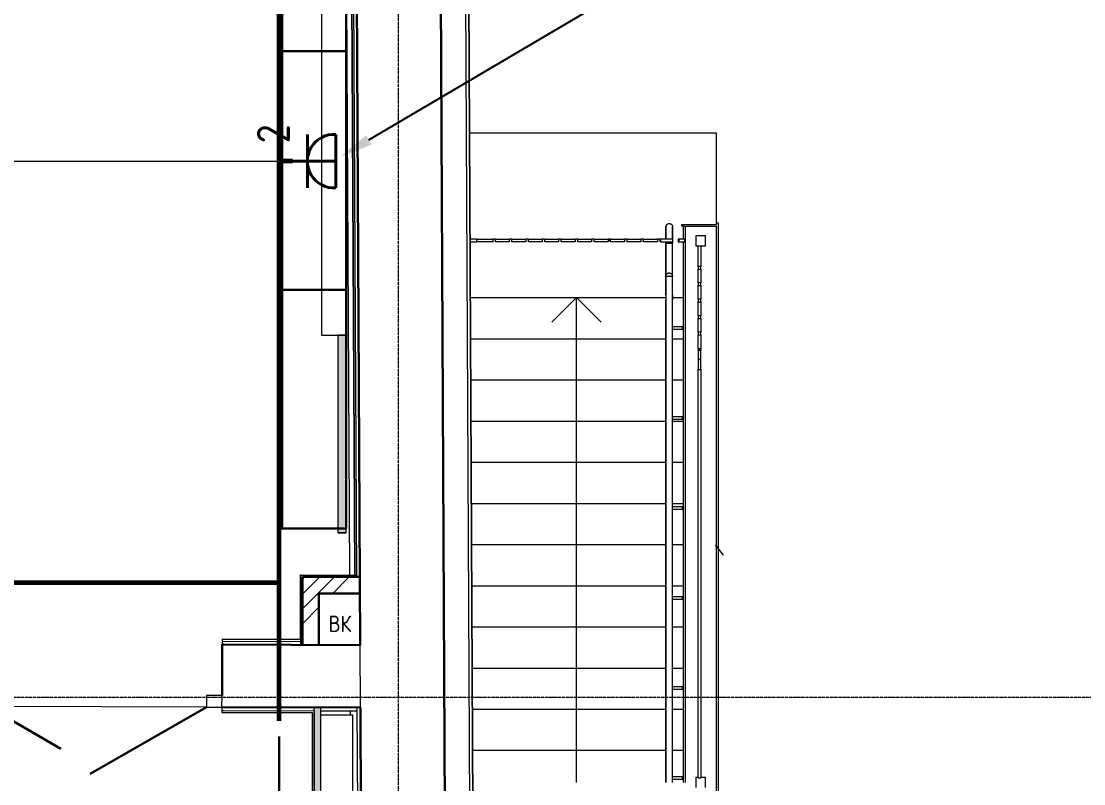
# Model space of a CAD drawing. Header units: millimetres. Extents: x -32 to 417638015, y -35 to 175284279.
# Drawn here: x 170402 to 176859, y 87787 to 92419 of the extents above; entities that cross this region are included whole.
import ezdxf
from ezdxf import colors
from ezdxf.entities.mleader import LeaderData, LeaderLine
from ezdxf.math import Vec2, Vec3

# ---------------------------------------------------------------- set-up
doc = ezdxf.new("R2010")
doc.units = ezdxf.units.MM
doc.linetypes.add('ADSK_Линия сетки', pattern=[25, 20, -2.5, 0, -2.5])
for name, color, linetype, lineweight in [('_ЭМ_гофра', 5, 'Continuous', 60), ('_ЭМ_ТХобщее_слой', 7, 'Continuous', 30), ('Аннотация', 7, 'Continuous', 18), ('Двери', 7, 'Continuous', 9), ('Лестницы', 7, 'Continuous', 9), ('Ограждение', 7, 'Continuous', 9), ('Оси', 253, 'Continuous', 9), ('Перекрытие', 7, 'Continuous', 18), ('Стены внутренние', 7, 'Continuous', 18), ('Стены наружные', 7, 'Continuous', 18), ('Стены несущие', 7, 'Continuous', 30), ('Стены отделка', 7, 'Continuous', 30), ('Стены штриховка', 7, 'Continuous', 9), ('Стрелки вверх', 7, 'Continuous', 18), ('ТХ_Задание ЭОМ_СС', 6, 'Continuous', 0), ('ШТРИХОВКА', 252, 'Continuous', 15), ('ЭМ', 5, 'Continuous', 40), ('ЭМ_Лоток 1_2', 162, 'Continuous', 30), ('ЭОМ_Кабель Быт. розеток', 5, 'Continuous', 30)]:
    doc.layers.add(name, color=color, linetype=linetype, lineweight=lineweight)
doc.layers.add('_ЭМ_Надписи', color=7, linetype='Continuous')
doc.layers.add('ЭОМ_Лотки рабочие', color=5, linetype='Continuous')
doc.styles.add('GOST Common_5', font='GOST_Common.ttf', dxfattribs={"width": 0.9, "height": 200})
doc.styles.add('ЭОМ', font='isocpeur.ttf', dxfattribs={"width": 0.85, "height": 250})
doc.linetypes.add('Cable in the tray', pattern='A,5,[130,ltypeshp.shx,S=1,R=0,X=0,Y=0],1.5,[130,ltypeshp.shx,S=1.5,R=90,X=0,Y=-1],1,[130,ltypeshp.shx,S=1,R=0,X=0.5,Y=0],5', length=12.5)
pattern_1 = [(45, (-31496.66, 188.9), (-269.4077, 269.4077), []), (45, (-31406.86, 188.9), (-269.4077, 269.4077), []), (45, (-31317.06, 188.9), (-269.4077, 269.4077), []), (45, (-31227.26, 188.9), (-269.4077, 269.4077), [])]
pattern_2 = [(45, (557.2, 188.9), (-106.066, 106.066), [])]

# ---------------------------------------------------------------- blocks, each defined once
blk = doc.blocks.new('ТХ 1 этаж.')
at = {"lineweight": 0, "true_color": 0x939598}
h = blk.add_hatch(color=252, dxfattribs=at)
h.dxf.hatch_style = 1
h.paths.add_polyline_path([(10094.5, 37377.9), (10044.5, 37377.9), (10044.5, 36177.9), (10094.5, 36177.9)])
at = {"color": 252, "linetype": 'Continuous', "true_color": 0x939598}
for p, q in [((9706.5, 40552.9), (9706.5, 39102.9)), ((9706.5, 39102.9), (9706.5, 37652.9)), ((9706.5, 37652.9), (9706.5, 36202.9))]:
    blk.add_line(p, q, dxfattribs=at)
for points in [[(10094.5, 40552.9), (9694.5, 40552.9), (9694.5, 39102.9), (10094.5, 39102.9)], [(10094.5, 39102.9), (9694.5, 39102.9), (9694.5, 37652.9), (10094.5, 37652.9)], [(9694.5, 38801.6), (9694.5, 38818.9), (9684.3, 38818.9), (9684.3, 38801.6)], [(9694.5, 38733.9), (9694.5, 38751.3), (9684.3, 38751.3), (9684.3, 38733.9)], [(9694.5, 38404.7), (9694.5, 38422), (9684.3, 38422), (9684.3, 38404.7)], [(9694.5, 38337), (9694.5, 38354.4), (9684.3, 38354.4), (9684.3, 38337)], [(9694.5, 37997.6), (9694.5, 38015), (9684.3, 38015), (9684.3, 37997.6)], [(9694.5, 37930), (9694.5, 37947.3), (9684.3, 37947.3), (9684.3, 37930)], [(10094.5, 37652.9), (9694.5, 37652.9), (9694.5, 36202.9), (10094.5, 36202.9)], [(9694.5, 37351.6), (9694.5, 37368.9), (9684.3, 37368.9), (9684.3, 37351.6)], [(9694.5, 37283.9), (9694.5, 37301.3), (9684.3, 37301.3), (9684.3, 37283.9)], [(9694.5, 36954.7), (9694.5, 36972), (9684.3, 36972), (9684.3, 36954.7)], [(9694.5, 36887), (9694.5, 36904.4), (9684.3, 36904.4), (9684.3, 36887)], [(9694.5, 36547.6), (9694.5, 36565), (9684.3, 36565), (9684.3, 36547.6)], [(9694.5, 36480), (9694.5, 36497.3), (9684.3, 36497.3), (9684.3, 36480)]]:
    blk.add_lwpolyline(points, close=True, dxfattribs=at)
at = {"color": 252, "linetype": 'Continuous', "lineweight": 5, "true_color": 0x939598}
blk.add_lwpolyline([(9944.5, 39377.9), (9944.5, 37377.9), (10094.5, 37377.9), (10094.5, 39377.9)], close=True, dxfattribs=at)
at = {"color": 252, "lineweight": 0, "true_color": 0x939598}
blk.add_lwpolyline([(10094.5, 37377.9), (10044.5, 37377.9), (10044.5, 36177.9), (10094.5, 36177.9), (10094.5, 37377.9)], dxfattribs=at)
blk = doc.blocks.new('1 этаж')
at = {"layer": 'Ограждение'}
h = blk.add_hatch(dxfattribs=at)
h.set_pattern_fill('FP_23', color=8, style=0, pattern_type=2)
h.set_pattern_definition(pattern_2)
h.paths.add_polyline_path([(5288.743, 39499.475), (5296.209, 39499.475), (5296.209, 39515.475), (5256.209, 39515.475), (5256.209, 39499.475)])
h.paths.add_polyline_path([(5223.676, 39499.475), (5223.676, 39515.475), (5149.898, 39515.475), (5149.898, 39499.475), (5222.459, 39499.475)])
h.paths.add_polyline_path([(4010.648, 39499.475), (4032.347, 39499.475), (4032.347, 39515.475), (3992.347, 39515.475), (3992.428, 39499.475)])
h = blk.add_hatch(dxfattribs=at)
h.set_pattern_fill('FP_23', color=8, style=0, pattern_type=2)
h.set_pattern_definition(pattern_2)
h.paths.add_polyline_path([(4230.347, 39499.475), (4246.347, 39499.475), (4246.347, 39515.475), (4230.347, 39515.475)])
h.paths.add_polyline_path([(4130.347, 39499.475), (4146.347, 39499.475), (4146.347, 39515.475), (4130.347, 39515.475)])
h.paths.add_polyline_path([(4946.347, 39499.475), (4946.347, 39515.475), (4930.347, 39515.475), (4930.347, 39499.475)])
h.paths.add_polyline_path([(4330.347, 39499.475), (4346.347, 39499.475), (4346.347, 39515.475), (4330.347, 39515.475)])
h.paths.add_polyline_path([(4430.347, 39499.475), (4446.347, 39499.475), (4446.347, 39515.475), (4430.347, 39515.475)])
h.paths.add_polyline_path([(5146.347, 39499.475), (5146.347, 39515.475), (5130.347, 39515.475), (5130.347, 39499.475)])
h.paths.add_polyline_path([(4630.347, 39499.475), (4646.347, 39499.475), (4646.347, 39515.475), (4630.347, 39515.475)])
h.paths.add_polyline_path([(5046.347, 39499.475), (5046.347, 39515.475), (5030.347, 39515.475), (5030.347, 39499.475)])
h.paths.add_polyline_path([(4546.347, 39499.475), (4546.347, 39515.475), (4530.347, 39515.475), (4530.347, 39499.475)])
h.paths.add_polyline_path([(4830.347, 39499.475), (4846.347, 39499.475), (4846.347, 39515.475), (4830.347, 39515.475)])
h.paths.add_polyline_path([(4746.347, 39499.475), (4746.347, 39515.475), (4730.347, 39515.475), (4730.347, 39499.475)])
h = blk.add_hatch(dxfattribs=at)
h.set_pattern_fill('FP_23', color=8, style=0, pattern_type=2)
h.set_pattern_definition(pattern_2)
h.paths.add_polyline_path([(5394.743, 38722.941), (5394.743, 38839.699), (5378.743, 38839.699), (5378.743, 38722.941)])
at = {"layer": 'Стены внутренние', "lineweight": 9}
h = blk.add_hatch(dxfattribs=at)
h.set_pattern_fill('ANSI34', color=8, scale=20, style=0)
h.set_pattern_definition(pattern_1)
h.paths.add_polyline_path([(2973.095, 37051.409), (3073.095, 37051.083), (3073.095, 37463.595), (2973.095, 37463.595)])
h = blk.add_hatch(dxfattribs=at)
h.set_pattern_fill('ANSI34', color=8, scale=20, style=0)
h.set_pattern_definition(pattern_1)
h.paths.add_polyline_path([(3322.276, 37363.595), (3321.768, 37463.595), (3073.095, 37463.595), (3073.095, 37363.595)])
at = {"layer": 'Стены внутренние'}
blk.add_hatch(color=8, dxfattribs=at).paths.add_polyline_path([(3085.071, 35969.849), (3085.071, 36671.042), (3045.071, 36670.321), (3045.071, 35969.849), (3083.289, 35969.849)])
at = {"layer": 'Аннотация', "color": 8, "lineweight": 9}
blk.add_line((5531.782, 37596.461), (5483.423, 37658.92), dxfattribs=at)
at = {"layer": 'Двери', "color": 8}
for p, q in [((2389.513, 36743.312), (2389.285, 36673.313)), ((2484.513, 36743.002), (2389.513, 36743.312)), ((2484.284, 36673.003), (2484.513, 36743.002)), ((2389.285, 36673.313), (2484.284, 36673.003))]:
    blk.add_line(p, q, dxfattribs=at)
at = {"layer": 'Двери', "color": 8, "lineweight": 30}
for p, q in [((1059.292, 36677.654), (1504.452, 36418.699)), ((2389.285, 36673.313), (1682.148, 36268.119))]:
    blk.add_line(p, q, dxfattribs=at)
at = {"layer": 'Лестницы', "color": 8}
for p, q in [((3994.151, 39160.475), (5182.519, 39160.475)), ((5221.899, 39160.475), (5288.743, 39160.475)), ((3995.422, 38910.475), (5182.459, 38910.475)), ((3995.422, 38910.475), (5182.459, 38910.475)), ((5222.459, 38910.475), (5288.743, 38910.475)), ((5222.459, 38910.475), (5288.743, 38910.475)), ((3996.693, 38660.475), (5182.459, 38660.475)), ((3996.693, 38660.475), (5182.459, 38660.475)), ((5222.459, 38660.475), (5288.743, 38660.475)), ((5222.459, 38660.475), (5288.743, 38660.475)), ((3997.964, 38410.475), (5182.459, 38410.475)), ((3997.964, 38410.475), (5182.459, 38410.475)), ((5222.459, 38410.475), (5288.743, 38410.475)), ((5222.459, 38410.475), (5288.743, 38410.475)), ((3999.234, 38160.475), (5182.459, 38160.475)), ((3999.234, 38160.475), (5182.459, 38160.475)), ((5222.459, 38160.475), (5288.743, 38160.475)), ((5222.459, 38160.475), (5288.743, 38160.475)), ((4000.505, 37910.475), (5182.459, 37910.475)), ((4000.505, 37910.475), (5182.459, 37910.475)), ((5222.459, 37910.475), (5288.743, 37910.475)), ((5222.459, 37910.475), (5288.743, 37910.475)), ((4001.776, 37660.475), (5182.459, 37660.475)), ((4001.776, 37660.475), (5182.459, 37660.475)), ((5222.459, 37660.475), (5288.743, 37660.475)), ((5222.459, 37660.475), (5288.743, 37660.475)), ((4003.046, 37410.475), (5182.459, 37410.475)), ((4003.046, 37410.475), (5182.459, 37410.475)), ((5222.459, 37410.475), (5288.743, 37410.475)), ((5222.459, 37410.475), (5288.743, 37410.475)), ((4004.317, 37160.475), (5182.459, 37160.475)), ((4004.317, 37160.475), (5182.459, 37160.475)), ((5222.459, 37160.475), (5288.743, 37160.475)), ((5222.459, 37160.475), (5288.743, 37160.475)), ((4005.588, 36910.475), (5182.459, 36910.475)), ((4005.588, 36910.475), (5182.459, 36910.475)), ((5222.459, 36910.475), (5288.743, 36910.475)), ((5222.459, 36910.475), (5288.743, 36910.475)), ((4006.859, 36660.475), (5182.459, 36660.475)), ((4006.859, 36660.475), (5182.459, 36660.475)), ((5222.459, 36660.475), (5288.743, 36660.475)), ((5222.459, 36660.475), (5288.743, 36660.475)), ((4008.129, 36410.475), (5182.459, 36410.475)), ((4008.129, 36410.475), (5182.459, 36410.475)), ((5222.459, 36410.475), (5288.743, 36410.475)), ((5222.459, 36410.475), (5288.743, 36410.475))]:
    blk.add_line(p, q, dxfattribs=at)
at = {"layer": 'Ограждение', "color": 8, "lineweight": 18}
for p, q in [((5423.136, 39535.518), (5363.136, 39535.518)), ((5363.136, 39535.518), (5363.136, 39475.518)), ((5423.136, 39475.518), (5423.136, 39535.518)), ((4032.347, 39515.475), (3992.347, 39515.475)), ((3992.347, 39515.475), (3992.347, 39499.475)), ((3992.347, 39499.475), (4032.347, 39499.475)), ((4032.347, 39499.475), (4032.347, 39515.475)), ((4146.347, 39515.475), (4130.347, 39515.475)), ((4130.347, 39515.475), (4130.347, 39499.475)), ((4146.347, 39499.475), (4146.347, 39515.475)), ((4246.347, 39515.475), (4230.347, 39515.475)), ((4230.347, 39515.475), (4230.347, 39499.475)), ((4246.347, 39499.475), (4246.347, 39515.475)), ((4346.347, 39515.475), (4330.347, 39515.475)), ((4330.347, 39515.475), (4330.347, 39499.475)), ((4346.347, 39499.475), (4346.347, 39515.475)), ((4446.347, 39515.475), (4430.347, 39515.475)), ((4430.347, 39515.475), (4430.347, 39499.475)), ((4446.347, 39499.475), (4446.347, 39515.475)), ((4546.347, 39515.475), (4530.347, 39515.475)), ((4530.347, 39515.475), (4530.347, 39499.475)), ((4546.347, 39499.475), (4546.347, 39515.475)), ((4646.347, 39515.475), (4630.347, 39515.475)), ((4630.347, 39515.475), (4630.347, 39499.475)), ((4646.347, 39499.475), (4646.347, 39515.475)), ((4746.347, 39515.475), (4730.347, 39515.475)), ((4730.347, 39515.475), (4730.347, 39499.475)), ((4746.347, 39499.475), (4746.347, 39515.475)), ((4846.347, 39515.475), (4830.347, 39515.475)), ((4830.347, 39515.475), (4830.347, 39499.475)), ((4846.347, 39499.475), (4846.347, 39515.475)), ((4946.347, 39515.475), (4930.347, 39515.475)), ((4930.347, 39515.475), (4930.347, 39499.475)), ((4946.347, 39499.475), (4946.347, 39515.475)), ((5046.347, 39515.475), (5030.347, 39515.475)), ((5030.347, 39515.475), (5030.347, 39499.475)), ((5046.347, 39499.475), (5046.347, 39515.475)), ((5146.347, 39515.475), (5130.347, 39515.475)), ((5130.347, 39515.475), (5130.347, 39499.475)), ((5146.347, 39499.475), (5146.347, 39515.475)), ((5223.676, 39515.475), (5149.898, 39515.475)), ((5149.898, 39515.475), (5149.898, 39499.475)), ((5149.898, 39499.475), (5223.676, 39499.475)), ((5223.676, 39499.475), (5223.676, 39515.475)), ((5296.209, 39515.475), (5256.209, 39515.475)), ((5256.209, 39515.475), (5256.209, 39499.475)), ((5256.209, 39499.475), (5296.209, 39499.475)), ((5296.209, 39499.475), (5296.209, 39515.475)), ((5363.136, 39475.518), (5423.136, 39475.518)), ((5394.743, 39350.348), (5378.743, 39350.348)), ((5378.743, 39350.348), (5378.743, 39334.348)), ((5378.743, 39334.348), (5394.743, 39334.348)), ((5394.743, 39334.348), (5394.743, 39350.348)), ((5394.743, 39250.348), (5378.743, 39250.348)), ((5378.743, 39250.348), (5378.743, 39234.348)), ((5378.743, 39234.348), (5394.743, 39234.348)), ((5394.743, 39234.348), (5394.743, 39250.348)), ((5394.743, 39150.348), (5378.743, 39150.348)), ((5378.743, 39150.348), (5378.743, 39134.348)), ((5378.743, 39134.348), (5394.743, 39134.348)), ((5394.743, 39134.348), (5394.743, 39150.348)), ((5394.743, 39050.348), (5378.743, 39050.348)), ((5378.743, 39050.348), (5378.743, 39034.348)), ((5378.743, 39034.348), (5394.743, 39034.348)), ((5394.743, 39034.348), (5394.743, 39050.348)), ((5394.743, 38950.348), (5378.743, 38950.348)), ((5378.743, 38950.348), (5378.743, 38934.348)), ((5394.743, 38934.348), (5394.743, 38950.348)), ((5378.743, 38934.348), (5394.743, 38934.348)), ((5394.743, 38850.348), (5378.743, 38850.348)), ((5378.743, 38850.348), (5378.743, 38842.5)), ((5378.743, 38842.5), (5394.743, 38842.5)), ((5394.743, 38839.699), (5378.743, 38839.699)), ((5378.743, 38839.699), (5378.743, 38722.941)), ((5394.743, 38842.5), (5394.743, 38850.348)), ((5394.743, 38722.941), (5394.743, 38839.699)), ((5378.743, 38722.941), (5394.743, 38722.941))]:
    blk.add_line(p, q, dxfattribs=at)
at = {"layer": 'Ограждение', "color": 8}
for p, q in [((4032.347, 39515.475), (4130.347, 39515.475)), ((4130.347, 39499.475), (4032.347, 39499.475)), ((4146.347, 39515.475), (4230.347, 39515.475)), ((4230.347, 39499.475), (4146.347, 39499.475)), ((4246.347, 39515.475), (4330.347, 39515.475)), ((4330.347, 39499.475), (4246.347, 39499.475)), ((4346.347, 39515.475), (4430.347, 39515.475)), ((4430.347, 39499.475), (4346.347, 39499.475)), ((4446.347, 39515.475), (4530.347, 39515.475)), ((4530.347, 39499.475), (4446.347, 39499.475)), ((4546.347, 39515.475), (4630.347, 39515.475)), ((4630.347, 39499.475), (4546.347, 39499.475)), ((4646.347, 39515.475), (4730.347, 39515.475)), ((4730.347, 39499.475), (4646.347, 39499.475)), ((4746.347, 39515.475), (4830.347, 39515.475)), ((4830.347, 39499.475), (4746.347, 39499.475)), ((4846.347, 39515.475), (4930.347, 39515.475)), ((4930.347, 39499.475), (4846.347, 39499.475)), ((4946.347, 39515.475), (5030.347, 39515.475)), ((5030.347, 39499.475), (4946.347, 39499.475)), ((5046.347, 39515.475), (5130.347, 39515.475)), ((5130.347, 39499.475), (5046.347, 39499.475)), ((5146.347, 39515.475), (5149.898, 39515.475)), ((5149.898, 39499.475), (5146.347, 39499.475)), ((5182.459, 39490.475), (5182.459, 39290.475)), ((5182.459, 39490.475), (5222.459, 39490.475)), ((5182.459, 39178.014), (5182.459, 39490.475)), ((5204.795, 39490.475), (5200.122, 39490.475)), ((5200.122, 39490.475), (5202.459, 39490.475)), ((5202.459, 39490.475), (5204.795, 39490.475)), ((5222.459, 39290.475), (5222.459, 39490.475)), ((5222.459, 39178.014), (5222.459, 39490.475)), ((5378.743, 39350.348), (5378.743, 39475.518)), ((5394.743, 39475.518), (5394.743, 39350.348)), ((5378.743, 39250.348), (5378.743, 39334.348)), ((5394.743, 39334.348), (5394.743, 39250.348)), ((5182.459, 39290.475), (5182.459, 39178.014)), ((5182.459, 39290.475), (5182.459, 39178.014)), ((5182.459, 39290.475), (5222.459, 39290.475)), ((5182.459, 39178.014), (5182.459, 39290.475)), ((5204.795, 39290.475), (5200.122, 39290.475)), ((5222.459, 39178.014), (5222.459, 39290.475)), ((5222.459, 39178.014), (5222.459, 39290.475)), ((5222.459, 39178.014), (5222.459, 39290.475)), ((5378.743, 39150.348), (5378.743, 39234.348)), ((5394.743, 39234.348), (5394.743, 39150.348)), ((5182.459, 39178.014), (5182.459, 39146.779)), ((5182.459, 39178.014), (5182.459, 39146.779)), ((5182.459, 39159.273), (5182.459, 36215.475)), ((5182.459, 39159.273), (5182.459, 36215.475)), ((5182.459, 36215.475), (5182.459, 39146.779)), ((5182.459, 36215.475), (5182.459, 39146.779)), ((5222.459, 39178.014), (5222.459, 39146.779)), ((5222.459, 39178.014), (5222.459, 39146.779)), ((5222.459, 36215.475), (5222.459, 39159.273)), ((5222.459, 36215.475), (5222.459, 39159.273)), ((5222.459, 36215.475), (5222.459, 39146.779)), ((5222.459, 36215.475), (5222.459, 39146.779)), ((5378.743, 39050.348), (5378.743, 39134.348)), ((5394.743, 39134.348), (5394.743, 39050.348)), ((5378.743, 38950.348), (5378.743, 39034.348)), ((5394.743, 39034.348), (5394.743, 38950.348)), ((5282.459, 38983.032), (5222.459, 38983.032)), ((5222.459, 38968.032), (5282.459, 38968.032)), ((5282.459, 38975.532), (5282.459, 38983.032)), ((5282.459, 38968.032), (5282.459, 38975.532)), ((5378.743, 38850.348), (5378.743, 38934.348)), ((5394.743, 38934.348), (5394.743, 38850.348)), ((5378.743, 38839.699), (5378.743, 38842.5)), ((5394.743, 38842.5), (5394.743, 38839.699)), ((5378.743, 36242.562), (5378.743, 38722.941)), ((5394.743, 38722.941), (5394.743, 36242.562)), ((5282.459, 38436.424), (5222.459, 38436.424)), ((5222.459, 38421.424), (5282.459, 38421.424)), ((5282.459, 38428.924), (5282.459, 38436.424)), ((5282.459, 38421.424), (5282.459, 38428.924)), ((5282.459, 37889.816), (5222.459, 37889.816)), ((5222.459, 37874.816), (5282.459, 37874.816)), ((5282.459, 37882.316), (5282.459, 37889.816)), ((5282.459, 37874.816), (5282.459, 37882.316)), ((5282.459, 37343.208), (5222.459, 37343.208)), ((5222.459, 37328.208), (5282.459, 37328.208)), ((5282.459, 37335.708), (5282.459, 37343.208)), ((5282.459, 37328.208), (5282.459, 37335.708)), ((5282.459, 36796.6), (5222.459, 36796.6)), ((5222.459, 36781.6), (5282.459, 36781.6)), ((5282.459, 36789.1), (5282.459, 36796.6)), ((5282.459, 36781.6), (5282.459, 36789.1)), ((5282.459, 36249.992), (5222.459, 36249.992)), ((5222.459, 36234.992), (5282.459, 36234.992)), ((5282.459, 36242.492), (5282.459, 36249.992)), ((5282.459, 36234.992), (5282.459, 36242.492)), ((5378.743, 36244.409), (5363.136, 36244.409)), ((5363.136, 36244.409), (5363.136, 36184.409)), ((5378.743, 36242.562), (5394.743, 36242.562)), ((5423.136, 36244.409), (5394.743, 36244.409)), ((5423.136, 36184.409), (5423.136, 36244.409))]:
    blk.add_line(p, q, dxfattribs=at)
at = {"layer": 'Ограждение', "color": 8, "flags": 128}
for points in [[(5182.459, 39590.475), (5182.475, 39591.275), (5182.523, 39592.073), (5182.603, 39592.869), (5182.714, 39593.661), (5182.857, 39594.448), (5183.032, 39595.229), (5183.238, 39596.002), (5183.474, 39596.766), (5183.741, 39597.52), (5184.037, 39598.263), (5184.364, 39598.994), (5184.719, 39599.711), (5185.102, 39600.413), (5185.514, 39601.099), (5185.952, 39601.768), (5186.417, 39602.419), (5186.907, 39603.051), (5187.423, 39603.663), (5187.962, 39604.253), (5188.525, 39604.822), (5189.109, 39605.368), (5189.716, 39605.89), (5190.342, 39606.387), (5190.988, 39606.859), (5191.653, 39607.304), (5192.334, 39607.723), (5193.032, 39608.114), (5193.745, 39608.477), (5194.472, 39608.811), (5195.212, 39609.116), (5195.963, 39609.391), (5196.724, 39609.635), (5197.495, 39609.849), (5198.274, 39610.032), (5199.059, 39610.184), (5199.85, 39610.304), (5200.645, 39610.393), (5201.443, 39610.449), (5202.243, 39610.474), (5202.459, 39610.475)], [(5182.459, 39515.475), (5182.459, 39518.111), (5182.459, 39521.932), (5182.459, 39525.702), (5182.459, 39529.417), (5182.459, 39533.069), (5182.459, 39536.653), (5182.459, 39540.163), (5182.459, 39543.594), (5182.459, 39546.939), (5182.459, 39550.195), (5182.459, 39553.354), (5182.459, 39556.413), (5182.459, 39559.367), (5182.459, 39562.211), (5182.459, 39564.939), (5182.459, 39567.549), (5182.459, 39570.035), (5182.459, 39572.394), (5182.459, 39574.622), (5182.459, 39576.715), (5182.459, 39578.671), (5182.459, 39580.485), (5182.459, 39582.155), (5182.459, 39583.679), (5182.459, 39585.053), (5182.459, 39586.277), (5182.459, 39587.346), (5182.459, 39588.261), (5182.459, 39589.02), (5182.459, 39589.621), (5182.459, 39590.063), (5182.459, 39590.346), (5182.459, 39590.469), (5182.459, 39590.475)], [(5182.459, 39590.475), (5182.459, 39590.395), (5182.459, 39590.155), (5182.459, 39589.756), (5182.459, 39589.198), (5182.459, 39588.482), (5182.459, 39587.609), (5182.459, 39586.581), (5182.459, 39585.399), (5182.459, 39584.065), (5182.459, 39582.581), (5182.459, 39580.95), (5182.459, 39579.174), (5182.459, 39577.257), (5182.459, 39575.2), (5182.459, 39573.009), (5182.459, 39570.685), (5182.459, 39568.232), (5182.459, 39565.656), (5182.459, 39562.959), (5182.459, 39560.146), (5182.459, 39557.221), (5182.459, 39554.19), (5182.459, 39551.057), (5182.459, 39547.827), (5182.459, 39544.505), (5182.459, 39541.097), (5182.459, 39537.608), (5182.459, 39534.043), (5182.459, 39530.409), (5182.459, 39526.711), (5182.459, 39522.955), (5182.459, 39519.147), (5182.459, 39515.475)], [(5202.459, 39610.475), (5203.258, 39610.459), (5204.057, 39610.411), (5204.853, 39610.331), (5205.645, 39610.22), (5206.432, 39610.076), (5207.213, 39609.902), (5207.986, 39609.696), (5208.75, 39609.46), (5209.504, 39609.193), (5210.247, 39608.896), (5210.977, 39608.57), (5211.694, 39608.215), (5212.396, 39607.831), (5213.082, 39607.42), (5213.752, 39606.982), (5214.403, 39606.517), (5215.035, 39606.026), (5215.646, 39605.511), (5216.237, 39604.972), (5216.806, 39604.409), (5217.352, 39603.824), (5217.873, 39603.218), (5218.371, 39602.591), (5218.843, 39601.945), (5219.288, 39601.281), (5219.707, 39600.599), (5220.098, 39599.902), (5220.461, 39599.189), (5220.795, 39598.462), (5221.099, 39597.722), (5221.374, 39596.971), (5221.619, 39596.209), (5221.833, 39595.438), (5222.016, 39594.66), (5222.168, 39593.874), (5222.288, 39593.083), (5222.376, 39592.288), (5222.433, 39591.49), (5222.458, 39590.691), (5222.459, 39590.475)], [(5222.459, 39515.475), (5222.459, 39518.111), (5222.459, 39521.932), (5222.459, 39525.702), (5222.459, 39529.417), (5222.459, 39533.069), (5222.459, 39536.653), (5222.459, 39540.163), (5222.459, 39543.594), (5222.459, 39546.939), (5222.459, 39550.195), (5222.459, 39553.354), (5222.459, 39556.413), (5222.459, 39559.367), (5222.459, 39562.211), (5222.459, 39564.939), (5222.459, 39567.549), (5222.459, 39570.035), (5222.459, 39572.394), (5222.459, 39574.622), (5222.459, 39576.715), (5222.459, 39578.671), (5222.459, 39580.485), (5222.459, 39582.155), (5222.459, 39583.679), (5222.459, 39585.053), (5222.459, 39586.277), (5222.459, 39587.346), (5222.459, 39588.261), (5222.459, 39589.02), (5222.459, 39589.621), (5222.459, 39590.063), (5222.459, 39590.346), (5222.459, 39590.469), (5222.459, 39590.475)], [(5222.459, 39590.475), (5222.459, 39590.395), (5222.459, 39590.155), (5222.459, 39589.756), (5222.459, 39589.198), (5222.459, 39588.482), (5222.459, 39587.609), (5222.459, 39586.581), (5222.459, 39585.399), (5222.459, 39584.065), (5222.459, 39582.581), (5222.459, 39580.95), (5222.459, 39579.174), (5222.459, 39577.257), (5222.459, 39575.2), (5222.459, 39573.009), (5222.459, 39570.685), (5222.459, 39568.232), (5222.459, 39565.656), (5222.459, 39562.959), (5222.459, 39560.146), (5222.459, 39557.221), (5222.459, 39554.19), (5222.459, 39551.057), (5222.459, 39547.827), (5222.459, 39544.505), (5222.459, 39541.097), (5222.459, 39537.608), (5222.459, 39534.043), (5222.459, 39530.409), (5222.459, 39526.711), (5222.459, 39522.955), (5222.459, 39519.147), (5222.459, 39515.475)], [(5182.459, 39499.475), (5182.459, 39495.552), (5182.459, 39491.555), (5182.459, 39490.475)], [(5182.459, 39490.475), (5182.459, 39494.474), (5182.459, 39498.466)], [(5222.459, 39499.475), (5222.459, 39495.552), (5222.459, 39491.555), (5222.459, 39490.475)], [(5222.459, 39490.475), (5222.459, 39494.474), (5222.459, 39498.466)], [(5182.459, 39290.475), (5182.475, 39291.275), (5182.523, 39292.073), (5182.603, 39292.869), (5182.714, 39293.661), (5182.857, 39294.448), (5183.032, 39295.229), (5183.238, 39296.002), (5183.474, 39296.766), (5183.741, 39297.52), (5184.037, 39298.263), (5184.364, 39298.994), (5184.719, 39299.711), (5185.102, 39300.413), (5185.514, 39301.099), (5185.952, 39301.768), (5186.417, 39302.419), (5186.907, 39303.051), (5187.423, 39303.663), (5187.962, 39304.253), (5188.525, 39304.822), (5189.109, 39305.368), (5189.716, 39305.89), (5190.342, 39306.387), (5190.988, 39306.859), (5191.653, 39307.304), (5192.334, 39307.723), (5193.032, 39308.114), (5193.745, 39308.477), (5194.472, 39308.811), (5195.212, 39309.116), (5195.963, 39309.391), (5196.724, 39309.635), (5197.495, 39309.849), (5198.274, 39310.032), (5199.059, 39310.184), (5199.85, 39310.304), (5200.645, 39310.393), (5201.443, 39310.449), (5202.243, 39310.474)], [(5203.258, 39310.459), (5204.057, 39310.411), (5204.853, 39310.331), (5205.645, 39310.22), (5206.432, 39310.076), (5207.213, 39309.902), (5207.986, 39309.696), (5208.75, 39309.46), (5209.504, 39309.193), (5210.247, 39308.896), (5210.977, 39308.57), (5211.694, 39308.215), (5212.396, 39307.831), (5213.082, 39307.42), (5213.752, 39306.982), (5214.403, 39306.517), (5215.035, 39306.026), (5215.646, 39305.511), (5216.237, 39304.972), (5216.806, 39304.409), (5217.352, 39303.824), (5217.873, 39303.218), (5218.371, 39302.591), (5218.843, 39301.945), (5219.288, 39301.281), (5219.707, 39300.599), (5220.098, 39299.902), (5220.461, 39299.189), (5220.795, 39298.462), (5221.099, 39297.722), (5221.374, 39296.971), (5221.619, 39296.209), (5221.833, 39295.438), (5222.016, 39294.66), (5222.168, 39293.874), (5222.288, 39293.083), (5222.376, 39292.288), (5222.433, 39291.49), (5222.458, 39290.691), (5222.459, 39290.475)], [(5182.459, 39178.014), (5182.459, 39176.814), (5182.459, 39175.617), (5182.459, 39174.423), (5182.459, 39173.234), (5182.459, 39172.054), (5182.459, 39170.883), (5182.459, 39169.723), (5182.459, 39168.577), (5182.459, 39167.446), (5182.459, 39166.331), (5182.459, 39165.236), (5182.459, 39164.161), (5182.459, 39163.108), (5182.459, 39162.078), (5182.459, 39161.075), (5182.459, 39160.098), (5182.459, 39159.273)], [(5182.459, 39178.014), (5182.459, 39176.814), (5182.459, 39175.617), (5182.459, 39174.423), (5182.459, 39173.234), (5182.459, 39172.054), (5182.459, 39170.883), (5182.459, 39169.723), (5182.459, 39168.577), (5182.459, 39167.446), (5182.459, 39166.331), (5182.459, 39165.236), (5182.459, 39164.161), (5182.459, 39163.108), (5182.459, 39162.078), (5182.459, 39161.075), (5182.459, 39160.098), (5182.459, 39159.273)], [(5222.459, 39159.273), (5222.459, 39160.225), (5222.459, 39161.205), (5222.459, 39162.212), (5222.459, 39163.245), (5222.459, 39164.301), (5222.459, 39165.379), (5222.459, 39166.477), (5222.459, 39167.594), (5222.459, 39168.727), (5222.459, 39169.875), (5222.459, 39171.036), (5222.459, 39172.209), (5222.459, 39173.39), (5222.459, 39174.579), (5222.459, 39175.774), (5222.459, 39176.972), (5222.459, 39178.014)], [(5222.459, 39159.273), (5222.459, 39160.225), (5222.459, 39161.205), (5222.459, 39162.212), (5222.459, 39163.245), (5222.459, 39164.301), (5222.459, 39165.379), (5222.459, 39166.477), (5222.459, 39167.594), (5222.459, 39168.727), (5222.459, 39169.875), (5222.459, 39171.036), (5222.459, 39172.209), (5222.459, 39173.39), (5222.459, 39174.579), (5222.459, 39175.774), (5222.459, 39176.972), (5222.459, 39178.014)]]:
    blk.add_lwpolyline(points, dxfattribs=at)
at = {"layer": 'Оси', "color": 8, "linetype": 'ADSK_Линия сетки'}
for p, q in [((3556.766, -4162.595), (3556.766, 44411.9)), ((-9557.528, 36733.902), (56672.201, 36733.902))]:
    blk.add_line(p, q, dxfattribs=at)
at = {"layer": 'Перекрытие', "color": 8}
for p, q in [((5488.743, 40160.475), (3989.068, 40160.475)), ((5488.743, 39615.475), (5488.743, 40160.475)), ((3994.151, 39160.475), (5182.519, 39160.475)), ((5221.899, 39160.475), (5288.743, 39160.475)), ((2389.285, 36673.313), (1059.292, 36677.654)), ((3280.071, 36623.902), (3085.071, 36623.902)), ((3280.071, 35969.849), (3280.071, 36623.902))]:
    blk.add_line(p, q, dxfattribs=at)
at = {"layer": 'Стены внутренние', "color": 8}
for p, q in [((3261.716, 37473.595), (3234.996, 42730.58)), ((5288.743, 39515.475), (5288.743, 39595.475)), ((5288.743, 39595.475), (5488.743, 39595.475)), ((5288.743, 36215.475), (5288.743, 39499.475)), ((3261.768, 37463.418), (3261.767, 37463.595)), ((3266.035, 36623.902), (3265.9, 36650.451))]:
    blk.add_line(p, q, dxfattribs=at)
at = {"layer": 'Стены наружные', "color": 8}
for p, q in [((5278.743, 39605.475), (5488.743, 39605.475)), ((5278.743, 39595.475), (5278.743, 39605.475)), ((5288.743, 39595.475), (5278.743, 39595.475)), ((5298.743, 39595.475), (5298.743, 36215.475)), ((5488.743, 39605.475), (5488.743, 39615.475)), ((5488.743, 39615.475), (5498.743, 39615.475)), ((5488.743, 33810.475), (5488.743, 39595.475)), ((5498.743, 39615.475), (5498.743, 33800.475))]:
    blk.add_line(p, q, dxfattribs=at)
at = {"layer": 'Стены несущие', "color": 8}
for p, q in [((3840.655, 35716.445), (3801.269, 43465.312)), ((3293.837, 42958.708), (3323.869, 37050.264)), ((3323.869, 37050.253), (3293.939, 42938.707)), ((2973.095, 37463.595), (3321.768, 37463.595)), ((2973.095, 37051.409), (2973.095, 37463.595)), ((3322.276, 37363.595), (3073.095, 37363.595)), ((3073.095, 37363.595), (3073.095, 37051.083)), ((2485.525, 37053.001), (2484.513, 36743.002)), ((3323.869, 37050.264), (2485.525, 37053.001)), ((2485.525, 37053.001), (2495.525, 37052.968)), ((3325.8, 36670.256), (2484.284, 36673.003)), ((3325.8, 36670.256), (3330.535, 35738.852))]:
    blk.add_line(p, q, dxfattribs=at)
at = {"layer": 'Стены отделка', "color": 8, "lineweight": 9}
for p, q in [((4010.653, 35717.309), (3970.412, 43634.179)), ((3970.413, 43634.041), (4010.648, 35718.147)), ((4011.648, 35718.152), (3971.413, 43634.046)), ((3273.938, 42938.841), (3301.768, 37463.595)), ((3262.996, 42730.58), (3289.717, 37473.595)), ((2961.095, 37083.449), (2961.095, 37473.595)), ((2963.095, 37475.595), (3289.707, 37475.433)), ((2485.629, 37085), (2485.525, 37053.001)), ((2485.59, 37073.001), (2963.095, 37071.442)), ((2961.095, 37083.449), (2485.629, 37085)), ((2495.525, 37052.968), (3303.87, 37050.33)), ((3303.869, 37050.151), (3323.869, 37050.253)), ((2484.219, 36653.003), (2484.18, 36641.003)), ((2484.18, 36641.003), (3033.071, 36639.211)), ((2484.284, 36673.003), (2484.219, 36653.003)), ((2484.219, 36653.003), (2494.219, 36652.97)), ((2484.284, 36673.003), (2484.284, 36673.003)), ((3033.071, 36639.211), (3033.071, 35919.849)), ((3045.071, 36651.172), (3045.071, 35929.849)), ((3085.071, 36651.042), (3305.736, 36650.321)), ((3085.071, 35969.849), (3085.071, 36651.042)), ((3305.736, 36650.321), (3305.801, 36670.321)), ((3325.8, 36670.256), (3305.801, 36670.154)), ((3310.535, 35738.751), (3305.801, 36670.154))]:
    blk.add_line(p, q, dxfattribs=at)
at = {"layer": 'Стены штриховка', "color": 8}
for p, q in [((3950.513, 43614.313), (3990.653, 35717.207)), ((3264.986, 42732.58), (3291.717, 37473.595)), ((2961.095, 37473.595), (2961.095, 37475.595)), ((2961.095, 37475.595), (2963.095, 37475.595)), ((2961.095, 37473.595), (3301.717, 37473.595)), ((2963.095, 37051.442), (2963.095, 37475.595)), ((2963.095, 37081.442), (2485.623, 37083)), ((3325.8, 36670.256), (3323.869, 37050.264)), ((2484.186, 36643.003), (3035.071, 36641.205)), ((2494.219, 36652.97), (3045.071, 36651.172)), ((3035.071, 36641.205), (3035.071, 35917.849)), ((3045.071, 36651.172), (3045.071, 36671.172)), ((3085.071, 36651.042), (3085.071, 36671.042))]:
    blk.add_line(p, q, dxfattribs=at)
at = {"layer": 'Стрелки вверх', "color": 8}
for p, q in [((4638.743, 39160.475), (4488.743, 39010.475)), ((4638.743, 38910.475), (4638.743, 39160.475)), ((4638.743, 39160.475), (4788.743, 39010.475)), ((4638.743, 38660.475), (4638.743, 38910.475)), ((4638.743, 38410.475), (4638.743, 38660.475)), ((4638.743, 38160.475), (4638.743, 38410.475)), ((4638.743, 37910.475), (4638.743, 38160.475)), ((4638.743, 37660.475), (4638.743, 37910.475)), ((4638.743, 37410.475), (4638.743, 37660.475)), ((4638.743, 37160.475), (4638.743, 37410.475)), ((4638.743, 36910.475), (4638.743, 37160.475)), ((4638.743, 36660.475), (4638.743, 36910.475)), ((4638.743, 36410.475), (4638.743, 36660.475)), ((4638.743, 36215.475), (4638.743, 36410.475))]:
    blk.add_line(p, q, dxfattribs=at)
at = {"layer": 'ЭОМ_Лотки рабочие'}
blk.add_blockref('ТХ 1 этаж.', (-6856.492, 1554.379), dxfattribs=at)
at = {"layer": 'Аннотация', "color": 8, "style": 'GOST Common_5', "width": 0.9}
blk.add_text('ВК', height=100, dxfattribs=at).set_placement((3132.264, 37128.805))
blk = doc.blocks.new('_ЭМ_ТХ2_1этаж')
at = {"lineweight": 0, "true_color": 0x939598}
h = blk.add_hatch(color=252, dxfattribs=at)
h.dxf.hatch_style = 1
h.paths.add_polyline_path([(121242.4, -31815.6), (121192.4, -31815.6), (121192.4, -33015.6), (121242.4, -33015.6)])
at = {"color": 252, "linetype": 'Continuous', "true_color": 0x939598}
for p, q in [((120854.4, -28640.6), (120854.4, -30090.6)), ((120854.4, -30090.6), (120854.4, -31540.6)), ((120854.4, -31540.6), (120854.4, -32990.6))]:
    blk.add_line(p, q, dxfattribs=at)
for points in [[(121242.4, -28640.6), (120842.4, -28640.6), (120842.4, -30090.6), (121242.4, -30090.6)], [(121242.4, -30090.6), (120842.4, -30090.6), (120842.4, -31540.6), (121242.4, -31540.6)], [(120842.4, -30392), (120842.4, -30374.6), (120832.2, -30374.6), (120832.2, -30392)], [(120842.4, -30459.6), (120842.4, -30442.3), (120832.2, -30442.3), (120832.2, -30459.6)], [(120842.4, -30788.8), (120842.4, -30771.5), (120832.2, -30771.5), (120832.2, -30788.8)], [(120842.4, -30856.5), (120842.4, -30839.1), (120832.2, -30839.1), (120832.2, -30856.5)], [(120842.4, -31195.9), (120842.4, -31178.5), (120832.2, -31178.5), (120832.2, -31195.9)], [(120842.4, -31263.5), (120842.4, -31246.2), (120832.2, -31246.2), (120832.2, -31263.5)], [(121242.4, -31540.6), (120842.4, -31540.6), (120842.4, -32990.6), (121242.4, -32990.6)], [(120842.4, -31842), (120842.4, -31824.6), (120832.2, -31824.6), (120832.2, -31842)], [(120842.4, -31909.6), (120842.4, -31892.3), (120832.2, -31892.3), (120832.2, -31909.6)], [(120842.4, -32238.8), (120842.4, -32221.5), (120832.2, -32221.5), (120832.2, -32238.8)], [(120842.4, -32306.5), (120842.4, -32289.1), (120832.2, -32289.1), (120832.2, -32306.5)], [(120842.4, -32645.9), (120842.4, -32628.5), (120832.2, -32628.5), (120832.2, -32645.9)], [(120842.4, -32713.5), (120842.4, -32696.2), (120832.2, -32696.2), (120832.2, -32713.5)]]:
    blk.add_lwpolyline(points, close=True, dxfattribs=at)
at = {"color": 252, "linetype": 'Continuous', "lineweight": 5, "true_color": 0x939598}
blk.add_lwpolyline([(121092.4, -29815.6), (121092.4, -31815.6), (121242.4, -31815.6), (121242.4, -29815.6)], close=True, dxfattribs=at)
at = {"color": 252, "lineweight": 0, "true_color": 0x939598}
blk.add_lwpolyline([(121242.4, -31815.6), (121192.4, -31815.6), (121192.4, -33015.6), (121242.4, -33015.6), (121242.4, -31815.6)], dxfattribs=at)
at = {"layer": 'ТХ_Задание ЭОМ_СС', "color": 252, "true_color": 0x939598}
blk.add_line((118974.2, -30759.5), (121170.8, -30759.5), dxfattribs=at)
blk = doc.blocks.new('2м розетка IP20')
at = {"layer": 'ЭМ', "color": 5}
for p, q in [((-494124.5, -357092.4), (-494124.5, -356766.5)), ((-494287.3, -356918.9), (-493961.8, -356918.9)), ((-494287.3, -357092.4), (-493961.8, -357092.4))]:
    blk.add_line(p, q, dxfattribs=at)
blk.add_arc((-494124.5, -357082), 163.1, 356.31959, 183.68041, dxfattribs=at)
at = {"layer": 'ЭОМ_Кабель Быт. розеток', "color": 7, "insert": (-494016.1, -356612.2), "char_height": 200, "attachment_point": 1, "style": 'ЭОМ'}
blk.add_mtext_dynamic_manual_height_columns('2', width=91.256, gutter_width=1250, heights=[0], dxfattribs=at)

msp = doc.modelspace()

# ---------------------------------------------------------------- linework, layer by layer
at = {"layer": '_ЭМ_гофра', "linetype": 'ByBlock'}
for points in [[(171968.9, 88169.5), (171968.9, 93610.9), (172405, 93795)], [(163791.9, 93135.3), (163791.9, 89009.6), (171968.9, 89009.6)], [(172049.5, 91568.7), (171968.9, 91568.7)]]:
    msp.add_lwpolyline(points, dxfattribs=at)
at = {"layer": 'ЭМ_Лоток 1_2', "linetype": 'Cable in the tray', "ltscale": 50}
msp.add_lwpolyline([(171968.9, 74616.7), (171968.9, 88073.8)], dxfattribs=at)

# ---------------------------------------------------------------- block references
at = {"layer": '_ЭМ_ТХобщее_слой', "lineweight": 50}
msp.add_blockref('_ЭМ_ТХ2_1этаж', (51133.1, 122328.2), dxfattribs=at)
at = {"layer": 'ШТРИХОВКА'}
msp.add_blockref('1 этаж', (169137.4, 51579.3), dxfattribs=at)
at = {"layer": 'ЭОМ_Кабель Быт. розеток', "rotation": 90}
msp.add_blockref('2м розетка IP20', (-184778.1, 585693.2), dxfattribs=at)

# ---------------------------------------------------------------- leaders
at = {"layer": '_ЭМ_Надписи', "color": 7, "ltscale": 5}
ml = msp.add_multileader_mtext('Standard', dxfattribs=at)
ml.set_content('{\\fGOST Common|b0|i0|c204|p34;\\W0.9;\\C256;1ЩРС-1\\fISOCPEUR|b0|i0|c204|p34;\\W0.85; Гр.30\\Ph=2.0м\\P\\W1;\\C0;Итер. у-во}', color=1, style='ЭОМ')
ml.set_leader_properties()
ml.build(insert=Vec2(0, 0))
ml.multileader.update_dxf_attribs({"text_left_attachment_type": 6, "text_right_attachment_type": 6, "dogleg_length": 0, "arrow_head_size": 200})
ctx = ml.context
ctx.base_point, ctx.char_height, ctx.arrow_head_size, ctx.landing_gap_size, ctx.plane_origin = Vec3(176675.3, 94152.8), 250, 200, 0, Vec3(153449.4, 106345.8)
ctx.left_attachment, ctx.right_attachment = 6, 6
notes = []
notes.append((ctx, [(0, (1, 1, 0), (176675.3, 94152.8), (1, 0), 0, [(0, [(172341.7, 91596)], 0, [])])]))
ctx.mtext.insert, ctx.mtext.width, ctx.mtext.defined_height, ctx.mtext.flow_direction = Vec3(176675.3, 94477.8), 2296.926, 730, 5
for ctx, leaders in notes:
    for number, flags, end, landing, length, lines in leaders:
        leader = LeaderData()
        leader.index, (leader.has_last_leader_line, leader.has_dogleg_vector, leader.attachment_direction) = number, flags
        leader.last_leader_point, leader.dogleg_vector, leader.dogleg_length = Vec3(end), Vec3(landing), length
        for number, points, colour, breaks in lines:
            line = LeaderLine()
            line.index, line.vertices, line.color, line.breaks = number, Vec3.list(points), colors.encode_raw_color(colour), breaks
            leader.lines.append(line)
        ctx.leaders.append(leader)

doc.saveas('drawing.dxf')
